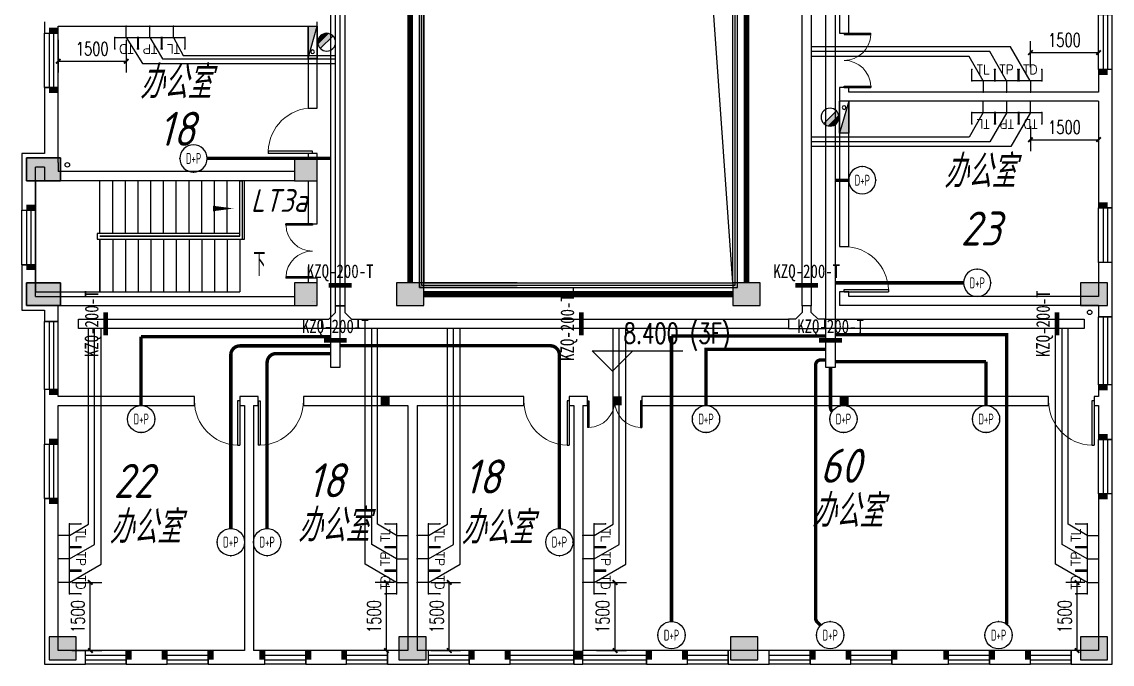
# Model space of a CAD drawing. Extents: x 1398449 to 2142961, y 256969 to 1032940.
# Drawn here: x 1634091 to 1658091, y 561558 to 575708 of the extents above; entities that cross this region are included whole.
import ezdxf
from ezdxf.enums import TextEntityAlignment as Align

# ---------------------------------------------------------------- set-up
doc = ezdxf.new("R2010")
doc.units = 0
doc.header["$LTSCALE"] = 1500
doc.header["$PDSIZE"] = 50
doc.linetypes.add('DASH', pattern=[0.35, 0.25, -0.1])
for name, color, linetype in [('1-建筑底图', 8, 'Continuous'), ('CABLETRAY_PDS', 6, 'Continuous'), ('EQUIP-通讯', 3, 'Continuous'), ('P-PROT-FIRH', 1, 'Continuous'), ('TEL_DIM', 3, 'Continuous'), ('WIRE-综合布线', 5, 'Continuous'), ('光纤点位', 3, 'Continuous'), ('内网桥架', 1, 'Continuous'), ('抗震支吊架', 2, 'Continuous'), ('构造柱', 6, 'Continuous'), ('水', 5, 'Continuous'), ('红机电话', 3, 'Continuous'), ('结构柱子', 253, 'Continuous'), ('蓝机电话', 3, 'Continuous')]:
    doc.layers.add(name, color=color, linetype=linetype)
doc.layers.add('内网线路', color=1, linetype='Continuous', lineweight=30)
doc.styles.add('_TCH_DIM', font='SIMPLEX', dxfattribs={"bigfont": 'GBCBIG'})
doc.styles.add('_TCH_DIM_T3', font='SIMPLEX', dxfattribs={"width": 0.705882, "bigfont": 'GBCBIG'})
doc.styles.add('_TEL_ATTDEF', font='GBENOR', dxfattribs={"width": 0.8, "height": 3, "bigfont": 'GBCBIG'})
doc.styles.add('_TEL_DIM', font='SIMPLEX', dxfattribs={"width": 0.8, "height": 3.5, "bigfont": 'HZTXT'})
doc.styles.add('A_DIM', font='simplex.shx', dxfattribs={"width": 0.7, "bigfont": 'gbcbig.shx'})
doc.styles.add('kzcad', font='', dxfattribs={"width": 0.8})
doc.styles.get("Standard").update_dxf_attribs({"font": 'gbeitc.shx', "bigfont": 'gbcbig.shx'})
doc.styles.get('kzcad').set_extended_font_data('SimSun')
doc.linetypes.add('JIEDI', pattern='A,1.25,-0.25,0.25,-0.25,0.625,["/",Standard,S=0.6,R=0,X=0,Y=-0.3],0.625,-0.25,0.25,-0.25', length=4)
doc.dimstyles.new('_TCH_ARCH&&100', dxfattribs={"dimtxt": 297.5, "dimasz": 100, "dimexe": 250, "dimexo": 300, "dimgap": 126.25, "dimtad": 1, "dimdec": 0, "dimzin": 0, "dimdsep": 46, "dimtxsty": '_TCH_DIM_T3', "dimblk": 'ARCHTICK', "dimcen": 0.09, "dimclrt": 7, "dimazin": 2, "dimtfac": 1, "dimtdec": 0, "dimtix": 1, "dimtmove": 2, "dimatfit": 3, "dimfxl": 1, "dimtolj": 1, "dimtzin": 0, "dimarcsym": 0})

# ---------------------------------------------------------------- blocks, each defined once
blk = doc.blocks.new('gfhtyhtyhrer')
at = {"layer": '构造柱', "color": 0}
for points in [[(-306409, 1350978), (-306209, 1350978), (-306409, 1351098), (-306209, 1351098)], [(-283309, 1350058), (-283109, 1350058), (-283309, 1350178), (-283109, 1350178)], [(-306409, 1349658), (-306209, 1349658), (-306409, 1349778), (-306209, 1349778)], [(-306909, 1347078), (-306709, 1347078), (-306909, 1347198), (-306709, 1347198)], [(-283309, 1347128), (-283109, 1347128), (-283309, 1347248), (-283109, 1347248)], [(-306909, 1345758), (-306709, 1345758), (-306909, 1345878), (-306709, 1345878)], [(-306409, 1343008), (-306209, 1343008), (-306409, 1343128), (-306209, 1343128)], [(-283309, 1343108), (-283109, 1343108), (-283309, 1343228), (-283109, 1343228)], [(-299109, 1342778), (-298909, 1342778), (-299109, 1342978), (-298909, 1342978)], [(-294009, 1342778), (-293809, 1342778), (-294009, 1342978), (-293809, 1342978)], [(-289009, 1342778), (-288809, 1342778), (-289009, 1342978), (-288809, 1342978)], [(-283309, 1342028), (-283109, 1342028), (-283309, 1342148), (-283109, 1342148)], [(-306409, 1341928), (-306209, 1341928), (-306409, 1342048), (-306209, 1342048)], [(-306409, 1340608), (-306209, 1340608), (-306409, 1340728), (-306209, 1340728)], [(-283309, 1340708), (-283109, 1340708), (-283309, 1340828), (-283109, 1340828)], [(-304709, 1337378), (-304709, 1337178), (-304589, 1337378), (-304589, 1337178)], [(-303929, 1337378), (-303929, 1337178), (-303809, 1337378), (-303809, 1337178)], [(-302909, 1337378), (-302909, 1337178), (-302789, 1337378), (-302789, 1337178)], [(-301779, 1337378), (-301779, 1337178), (-301659, 1337378), (-301659, 1337178)], [(-300759, 1337378), (-300759, 1337178), (-300639, 1337378), (-300639, 1337178)], [(-299979, 1337378), (-299979, 1337178), (-299859, 1337378), (-299859, 1337178)], [(-297159, 1337378), (-297159, 1337178), (-297039, 1337378), (-297039, 1337178)], [(-296379, 1337378), (-296379, 1337178), (-296259, 1337378), (-296259, 1337178)], [(-294859, 1337378), (-294859, 1337178), (-294659, 1337378), (-294659, 1337178)], [(-293259, 1337378), (-293259, 1337178), (-293139, 1337378), (-293139, 1337178)], [(-292479, 1337378), (-292479, 1337178), (-292359, 1337378), (-292359, 1337178)], [(-289659, 1337378), (-289659, 1337178), (-289539, 1337378), (-289539, 1337178)], [(-288879, 1337378), (-288879, 1337178), (-288759, 1337378), (-288759, 1337178)], [(-287859, 1337378), (-287859, 1337178), (-287739, 1337378), (-287739, 1337178)], [(-286729, 1337378), (-286729, 1337178), (-286609, 1337378), (-286609, 1337178)], [(-285709, 1337378), (-285709, 1337178), (-285589, 1337378), (-285589, 1337178)], [(-284929, 1337378), (-284929, 1337178), (-284809, 1337378), (-284809, 1337178)]]:
    blk.add_solid(points, dxfattribs=at)
blk = doc.blocks.new('$TwtSys$00000483')
blk.add_line((-93, 93, 0), (93, -93, 0))
blk.add_circle((0, 0, 0), 131)
at = {"color": 0}
for points in [[(34, -127, 0), (-127, 34, 0), (93, -93, 0), (-93, 93, 0)], [(-34, -127, 0), (-127, -34, 0), (34, -127, 0), (-127, 34, 0)], [(-93, -93, 0), (-93, -93, 0), (-34, -127, 0), (-127, -34, 0)]]:
    blk.add_solid(points, dxfattribs=at)
at = {"flags": 9}
blk.add_attdef('A', (0, 0, 0), '', height=0.00524, dxfattribs=at)
blk = doc.blocks.new('A$C72020647')
at = {"layer": 'P-PROT-FIRH'}
blk.add_hatch(color=256, dxfattribs=at).paths.add_polyline_path([(0, 0), (700, 200), (700, 0)])
for p, q in [((700, 200), (0, 200)), ((0, 0), (0, 200)), ((0, 0), (700, 200)), ((0, 0), (700, 0)), ((700, 0), (700, 200))]:
    blk.add_line(p, q, dxfattribs=at)
blk.add_circle((140, 100), 40, dxfattribs=at)
at = {"layer": 'P-PROT-FIRH', "xscale": 1.5, "yscale": 1.5, "zscale": 1.5, "rotation": 90.00000000000001}
blk.add_blockref('$TwtSys$00000483', (350, 410), dxfattribs=at)
blk = doc.blocks.new('A$C16D95650')
at = {"layer": '结构柱子'}
h = blk.add_hatch(color=6, dxfattribs=at)
h.dxf.hatch_style = 1
h.paths.add_polyline_path([(115950, 10550), (115950, 11050), (115200, 11050), (115200, 10550)])
h = blk.add_hatch(color=6, dxfattribs=at)
h.dxf.hatch_style = 1
h.paths.add_polyline_path([(121100, 10550), (121600, 10550), (121600, 11050), (121100, 11050)])
h = blk.add_hatch(color=6, dxfattribs=at)
h.dxf.hatch_style = 1
h.paths.add_polyline_path([(115200, 7800), (115950, 7800), (115950, 8300), (115200, 8300)])
h = blk.add_hatch(color=6, dxfattribs=at)
h.dxf.hatch_style = 1
h.paths.add_polyline_path([(121100, 7800), (121600, 7800), (121600, 8300), (121100, 8300)])
h = blk.add_hatch(color=6, dxfattribs=at)
h.dxf.hatch_style = 1
h.paths.add_polyline_path([(123350, 7800), (123950, 7800), (123950, 8300), (123350, 8300)])
h = blk.add_hatch(color=6, dxfattribs=at)
h.dxf.hatch_style = 1
h.paths.add_polyline_path([(130750, 8300), (130750, 7800), (131350, 7800), (131350, 8300)])
h = blk.add_hatch(color=6, dxfattribs=at)
h.dxf.hatch_style = 1
h.paths.add_polyline_path([(138400, 8300), (138400, 7800), (139000, 7800), (139000, 8300)])
h = blk.add_hatch(color=6, dxfattribs=at)
h.dxf.hatch_style = 1
h.paths.add_polyline_path([(115700, 500), (115700, 0), (116300, 0), (116300, 500)])
h = blk.add_hatch(color=6, dxfattribs=at)
h.dxf.hatch_style = 1
h.paths.add_polyline_path([(123400, 500), (123400, 0), (124000, 0), (124000, 500)])
h = blk.add_hatch(color=6, dxfattribs=at)
h.dxf.hatch_style = 1
h.paths.add_polyline_path([(130700, 500), (130700, 0), (131300, 0), (131300, 500)])
h = blk.add_hatch(color=6, dxfattribs=at)
h.dxf.hatch_style = 1
h.paths.add_polyline_path([(138400, 500), (138400, 0), (139000, 0), (139000, 500)])
at = {"layer": '结构柱子', "color": 6}
for points in [[(115200, 10550), (115950, 10550), (115950, 11050), (115200, 11050)], [(121600, 11050), (121100, 11050), (121100, 10550), (121600, 10550)], [(115200, 7800), (115950, 7800), (115950, 8300), (115200, 8300)], [(121600, 8300), (121100, 8300), (121100, 7800), (121600, 7800)], [(123950, 8300), (123350, 8300), (123350, 7800), (123950, 7800)], [(131350, 8300), (130750, 8300), (130750, 7800), (131350, 7800)], [(139000, 8300), (138400, 8300), (138400, 7800), (139000, 7800)], [(116300, 500), (115700, 500), (115700, 0), (116300, 0)], [(124000, 500), (123400, 500), (123400, 0), (124000, 0)], [(131300, 500), (130700, 500), (130700, 0), (131300, 0)], [(139000, 500), (138400, 500), (138400, 0), (139000, 0)]]:
    blk.add_lwpolyline(points, close=True, dxfattribs=at)
blk = doc.blocks.new('shui2')
at = {"layer": '水'}
for centre in [(566145, 435408), (588645, 432158)]:
    blk.add_circle(centre, 50, dxfattribs=at)
blk = doc.blocks.new('$DorLib2D$00000213')
at = {"color": 0, "linetype": 'DASH', "const_width": 0.02}
blk.add_lwpolyline([(0.5, 0), (-0.5, 0)], dxfattribs=at)
blk = doc.blocks.new('$TCHSYS$WIN2D')
for p, q in [((-0.5, 0.5), (0.5, 0.5)), ((-0.5, 0.5), (-0.5, -0.5)), ((0.5, 0.5), (0.5, -0.5)), ((0.5, 0.167), (-0.5, 0.167)), ((0.5, -0.167), (-0.5, -0.167)), ((-0.5, -0.5), (0.5, -0.5))]:
    blk.add_line(p, q)
blk = doc.blocks.new('$DorLib2D$00000001')
for p, q in [((0.45, 0.975), (0.5, 0.975)), ((0.45, 0), (0.45, 0.975)), ((0.5, 0), (0.5, 0.975)), ((0.5, 0), (0.45, 0))]:
    blk.add_line(p, q)
at = {"lineweight": 13}
blk.add_arc((0.475, 0), 0.975, 91.4693, 180, dxfattribs=at)
blk = doc.blocks.new('$DorLib2D$00000002')
for p, q in [((-0.5, 0), (-0.5, 0.4875)), ((-0.475, 0.4875), (-0.5, 0.4875)), ((-0.475, 0), (-0.475, 0.4875)), ((0.475, 0), (0.475, 0.4875)), ((0.475, 0.4875), (0.5, 0.4875)), ((0.5, 0), (0.5, 0.4875)), ((-0.5, 0), (-0.475, 0)), ((0.5, 0), (0.475, 0))]:
    blk.add_line(p, q)
at = {"lineweight": 13}
for centre, start, end in [((-0.4875, 0), 0, 88.53072), ((0.4875, 0), 91.46928, 180)]:
    blk.add_arc(centre, 0.4875, start, end, dxfattribs=at)
blk = doc.blocks.new('1-三层建筑底图')
at = {"layer": '1-建筑底图'}
h = blk.add_hatch(color=256, dxfattribs=at)
h.dxf.hatch_style = 1
h.paths.add_polyline_path([(115850, 10550), (115100, 10550), (115100, 11050), (115850, 11050)])
for points in [[(121500, 10550), (121500, 11050), (121000, 11050), (121000, 10550)], [(121500, 7800), (121500, 8300), (121000, 8300), (121000, 7800)]]:
    blk.add_hatch(color=256, dxfattribs=at).paths.add_polyline_path(points)
h = blk.add_hatch(color=256, dxfattribs=at)
h.dxf.hatch_style = 1
h.paths.add_polyline_path([(115850, 7800), (115100, 7800), (115100, 8300), (115850, 8300)])
for p, q in [((133000, 20600), (133000, 13800)), ((133200, 13800), (133200, 20600)), ((115500, 14050), (115500, 13800)), ((115800, 13950), (121300, 13950)), ((115800, 13800), (115800, 13950)), ((121300, 13950), (121300, 12150)), ((121500, 12150), (121500, 14050)), ((115500, 13800), (115800, 13800)), ((133000, 13800), (133200, 13800)), ((139000, 13000), (138700, 13000)), ((138700, 13000), (138700, 12500)), ((139000, 12400), (139000, 13000)), ((115800, 12600), (115500, 12600)), ((115500, 12600), (115500, 11150)), ((115800, 10950), (115800, 12600)), ((133200, 12600), (133000, 12600)), ((133000, 12600), (133000, 12400)), ((133200, 12500), (133200, 12600)), ((138700, 12500), (133200, 12500)), ((133000, 12400), (133000, 9100)), ((138700, 12300), (133200, 12300)), ((133200, 9100), (133200, 12300)), ((138700, 12300), (138700, 9950)), ((139000, 9950), (139000, 12400)), ((121300, 12150), (121500, 12150)), ((115500, 11150), (115000, 11150)), ((115000, 11150), (115000, 9900)), ((121500, 11050), (121000, 11050)), ((121000, 11050), (121000, 10550)), ((121500, 11150), (121300, 11150)), ((121300, 11150), (121300, 11050)), ((121500, 11050), (121500, 11150)), ((121500, 10550), (121500, 11050)), ((115500, 10850), (115300, 10850)), ((115300, 9900), (115300, 10850)), ((115500, 10850), (115500, 10550)), ((115800, 10950), (115800, 10750)), ((121000, 10750), (115800, 10750)), ((116720, 10550), (115300, 10550)), ((115300, 10550), (115300, 8100)), ((121000, 10550), (115500, 10550)), ((119800, 10550), (116720, 10550)), ((116720, 9385), (116720, 10550)), ((116720, 9385), (116720, 10550)), ((117000, 9385), (117000, 10550)), ((117280, 9385), (117280, 10550)), ((117560, 9385), (117560, 10550)), ((117840, 9385), (117840, 10550)), ((118120, 9385), (118120, 10550)), ((118400, 9385), (118400, 10550)), ((118680, 9385), (118680, 10550)), ((118960, 9385), (118960, 10550)), ((119240, 9385), (119240, 10550)), ((119520, 9385), (119520, 10550)), ((119800, 9385), (119800, 10550)), ((119800, 9325), (119800, 10550)), ((119800, 10550), (119860, 10550)), ((119860, 9265), (119860, 10550)), ((121000, 10550), (121500, 10550)), ((121300, 10550), (121300, 9600)), ((121500, 9600), (121500, 10550)), ((115000, 9900), (115300, 9900)), ((138700, 9950), (139000, 9950)), ((121300, 9600), (121500, 9600)), ((119800, 9385), (116660, 9385)), ((116660, 9385), (116660, 9265)), ((119800, 9325), (119800, 9385)), ((119800, 9325), (119800, 9385)), ((116660, 9265), (119860, 9265)), ((119800, 9325), (116720, 9325)), ((116720, 9325), (119800, 9325)), ((119800, 9325), (116720, 9325)), ((116720, 9325), (116720, 9325)), ((116720, 9325), (119800, 9325)), ((116720, 9265), (116720, 8100)), ((116720, 8100), (116720, 9265)), ((117000, 9265), (117000, 8100)), ((117280, 9265), (117280, 8100)), ((117560, 9265), (117560, 8100)), ((117840, 9265), (117840, 8100)), ((118120, 9265), (118120, 8100)), ((118400, 9265), (118400, 8100)), ((118680, 9265), (118680, 8100)), ((118960, 9265), (118960, 8100)), ((119240, 9265), (119240, 8100)), ((119520, 9265), (119520, 8100)), ((119800, 9325), (119800, 9325)), ((119800, 9265), (119800, 8100)), ((133000, 9100), (133200, 9100)), ((115300, 8700), (115000, 8700)), ((115000, 8700), (115000, 7700)), ((115300, 8000), (115300, 8700)), ((139000, 8750), (138700, 8750)), ((138700, 8750), (138700, 8000)), ((139000, 7900), (139000, 8750)), ((121500, 8400), (121300, 8400)), ((121300, 8400), (121300, 8300)), ((121500, 8300), (121500, 8400)), ((121500, 8300), (121000, 8300)), ((121000, 8300), (121000, 7800)), ((121500, 7800), (121500, 8300)), ((115300, 8100), (116720, 8100)), ((115300, 8000), (115700, 8000)), ((115700, 8000), (121000, 8000)), ((116720, 8100), (119800, 8100)), ((133200, 8100), (133000, 8100)), ((133000, 8100), (133000, 7800)), ((133200, 8000), (133200, 8100)), ((138700, 8000), (133200, 8000)), ((115000, 7700), (115500, 7700)), ((115500, 7700), (115500, 7450)), ((115800, 7450), (115800, 7800)), ((115800, 7800), (121000, 7800)), ((121000, 7800), (121500, 7800)), ((121400, 7900), (121400, 7900)), ((121450, 7900), (121450, 7900)), ((121500, 7900), (121500, 7900)), ((138700, 7800), (133000, 7800)), ((138700, 7800), (138700, 7550)), ((139000, 7550), (139000, 7900)), ((115500, 7450), (115800, 7450)), ((138700, 7550), (139000, 7550)), ((128001, 6354.7), (127551, 6804.7)), ((127551, 6804.7), (129551.5, 6804.7)), ((128001, 6354.7), (128451, 6804.7)), ((139000, 6050), (138700, 6050)), ((138700, 6050), (138700, 5800)), ((139000, 5700), (139000, 6050)), ((115800, 5950), (115500, 5950)), ((115500, 5950), (115500, 5700)), ((115800, 5800), (115800, 5950)), ((118800, 5800), (115800, 5800)), ((118800, 5600), (118800, 5800)), ((120000, 5800), (119800, 5800)), ((119800, 5800), (119800, 5600)), ((120200, 5800), (120000, 5800)), ((120200, 5600), (120200, 5800)), ((123600, 5800), (121200, 5800)), ((121200, 5800), (121200, 5600)), ((126050, 5800), (123600, 5800)), ((126050, 5600), (126050, 5800)), ((127250, 5800), (127050, 5800)), ((127050, 5800), (127050, 5600)), ((127450, 5800), (127250, 5800)), ((127450, 5600), (127450, 5800)), ((137600, 5800), (128650, 5800)), ((128650, 5800), (128650, 5600)), ((137600, 5600), (137600, 5800)), ((138700, 5800), (138600, 5800)), ((138600, 5800), (138600, 5600)), ((115500, 5700), (115500, 4750)), ((115800, 4750), (115800, 5600)), ((115800, 5600), (118800, 5600)), ((119800, 5600), (119900, 5600)), ((119900, 5600), (119900, 200)), ((120100, 5600), (120100, 200)), ((120100, 5600), (120200, 5600)), ((121200, 5600), (123500, 5600)), ((123500, 5600), (123500, 200)), ((123700, 5600), (123700, 200)), ((123700, 5600), (126050, 5600)), ((127050, 5600), (127150, 5600)), ((127150, 5600), (127150, 200)), ((127350, 5600), (127450, 5600)), ((127350, 5600), (127350, 200)), ((128650, 5600), (137600, 5600)), ((138600, 5600), (138700, 5600)), ((138700, 5600), (138700, 4850)), ((139000, 4850), (139000, 5700)), ((138700, 4850), (139000, 4850)), ((115500, 4750), (115800, 4750)), ((139000, 3650), (138700, 3650)), ((138700, 3650), (138700, 200)), ((139000, -100), (139000, 3650)), ((115800, 3550), (115500, 3550)), ((115500, 3550), (115500, -100)), ((115800, 200), (115800, 3550)), ((116400, 200), (115800, 200)), ((116400, -100), (116400, 200)), ((118200, 200), (117300, 200)), ((117300, 200), (117300, -100)), ((118200, -100), (118200, 200)), ((119900, 200), (119100, 200)), ((119100, 200), (119100, -100)), ((120350, 200), (120100, 200)), ((120350, -100), (120350, 200)), ((122150, 200), (121250, 200)), ((121250, 200), (121250, -100)), ((122150, -100), (122150, 200)), ((123500, 200), (123050, 200)), ((123050, 200), (123050, -100)), ((123950, 200), (123700, 200)), ((123950, -100), (123950, 200)), ((125750, 200), (124850, 200)), ((124850, 200), (124850, -100)), ((125750, -100), (125750, 200)), ((127150, 200), (127150, -100)), ((127350, -100), (127350, 200)), ((129650, 200), (128750, 200)), ((128750, 200), (128750, -100)), ((129650, -100), (129650, 200)), ((131450, 200), (130550, 200)), ((130550, 200), (130550, -100)), ((131450, -100), (131450, 200)), ((133250, 200), (132350, 200)), ((132350, 200), (132350, -100)), ((133250, -100), (133250, 200)), ((135400, 200), (134150, 200)), ((134150, 200), (134150, -100)), ((135400, -100), (135400, 200)), ((137200, 200), (136300, 200)), ((136300, 200), (136300, -100)), ((137200, -100), (137200, 200)), ((138700, 200), (138100, 200)), ((138100, 200), (138100, -100)), ((115500, -100), (116400, -100)), ((117300, -100), (118200, -100)), ((119100, -100), (120000, -100)), ((120000, -100), (120350, -100)), ((121250, -100), (122150, -100)), ((123050, -100), (123600, -100)), ((123600, -100), (123950, -100)), ((124850, -100), (125750, -100)), ((127150, -100), (127250, -100)), ((127250, -100), (127350, -100)), ((128750, -100), (129650, -100)), ((130550, -100), (131450, -100)), ((132350, -100), (133250, -100)), ((134150, -100), (135400, -100)), ((136300, -100), (137200, -100)), ((138100, -100), (139000, -100))]:
    blk.add_line(p, q, dxfattribs=at)
for points in [[(123750, 8200), (130750, 8200), (130750, 28300), (123750, 28300)], [(123800, 8250), (130700, 8250), (130700, 28250), (123800, 28250)], [(123850, 8300), (130650, 8300), (130650, 28200), (123850, 28200)], [(115850, 10550), (115100, 10550), (115100, 11050), (115850, 11050)], [(115850, 7800), (115100, 7800), (115100, 8300), (115850, 8300)]]:
    blk.add_lwpolyline(points, close=True, dxfattribs=at)
for points in [[(125900, 8200), (123750, 8200), (123750, 28300), (127250, 28300)], [(130650, 8300), (129323.9, 27010.7), (123850, 28200)], [(125900, 8300), (123850, 8300), (123850, 28200), (127250, 28200)], [(125900, 8200), (130750, 8200), (130750, 28300), (127250, 28300)], [(125900, 8300), (130650, 8300), (130650, 28200), (127250, 28200)], [(119800, 9265), (119900, 9265), (119900, 10550)]]:
    blk.add_lwpolyline(points, dxfattribs=at)
blk.add_lwpolyline([(119940, 8712.5, 0, 0, 0), (116010, 8712.5, 0, 0, 0), (116010, 9937.5, 0, 0, 0), (119660, 9937.5, 0, 120, 0), (119210, 9937.5, 0, 0, 0)], format="xyseb", dxfattribs=at)
for name, p in [('gfhtyhtyhrer', (422009.4, -1337177.6)), ('A$C16D95650', (-100, 0)), ('shui2', (-450141.7, -424508.2))]:
    blk.add_blockref(name, p, dxfattribs=at)
for name, p, xscale, yscale, zscale, rotation in [('$DorLib2D$00000213', (123550, 11425), 6250, -6250, 100, 90.00002814413247), ('$DorLib2D$00000213', (130950, 11425), 6250, -6250, 100, 90.00002814413247), ('$TCHSYS$WIN2D', (138850, 13600), -1200, 300, -1200, 270.0000000310018), ('$TCHSYS$WIN2D', (115650, 13200), -1200, -300, -1200, 270.0000000209291), ('$DorLib2D$00000002', (133100, 13200), 1200, 1200, 1200, 270.0000000179383), ('$DorLib2D$00000001', (121400, 11650), -1000, 1000, -1000, 90.00000003283844), ('$TCHSYS$WIN2D', (115150, 9300), -1200, -300, -1200, 270.0000000118618), ('$TCHSYS$WIN2D', (138850, 9350), -1200, 300, -1200, 270.0000000310338), ('$DorLib2D$00000002', (121400, 9000), -1200, 1200, 200.0000000006985, 90.00000003283877), ('$DorLib2D$00000001', (133100, 8600), 1000, 1000, 1000, 270.0000000209737), ('$DorLib2D$00000213', (127250, 8050), 6800, -6800, 100, 2.814413246623434e-05), ('$TCHSYS$WIN2D', (115650, 6700), -1500, 300, -1500, 270.0000000287209), ('$TCHSYS$WIN2D', (138850, 6800), -1500, 300, -1500, 270.0000000310342), ('$DorLib2D$00000001', (119300, 5700), -1000, 1000, -1000, 180.0000000310052), ('$DorLib2D$00000001', (120700, 5700), 1000, 1000, 1000, 180.0000000310049), ('$DorLib2D$00000001', (126550, 5700), -1000, 1000, -1000, 180.0000000310096), ('$DorLib2D$00000002', (128050, 5700), 1200, 1200, 1200, 180.0000000309938), ('$DorLib2D$00000001', (138100, 5700), -1000, 1000, -1000, 180.0000000309938), ('$TCHSYS$WIN2D', (138850, 4250), -1200, 300, -1200, 270.0000000308909), ('$TCHSYS$WIN2D', (115650, 4150), -1200, -300, -1200, 270.0000000348643), ('$TCHSYS$WIN2D', (116850, 50), -900, -300, -900, 3.188313613122773e-08), ('$TCHSYS$WIN2D', (118650, 50), -900, -300, -900, 3.188313613122773e-08), ('$TCHSYS$WIN2D', (120800, 50), -900, -300, -900, 3.188313613122773e-08), ('$TCHSYS$WIN2D', (122600, 50), -900, -300, -900, 3.188313613122773e-08), ('$TCHSYS$WIN2D', (124400, 50), -900, -300, -900, 3.123069802768441e-08), ('$TCHSYS$WIN2D', (126450, 50), -1400, -300, -1400, 3.123069802768441e-08), ('$TCHSYS$WIN2D', (128050, 50), -1400, -300, -1400, 3.055891539816002e-08), ('$TCHSYS$WIN2D', (130100, 50), -900, -300, -900, 3.055891539816002e-08), ('$TCHSYS$WIN2D', (131900, 50), -900, -300, -900, 3.055891539816002e-08), ('$TCHSYS$WIN2D', (133700, 50), -900, -300, -900, 3.055891539816002e-08), ('$TCHSYS$WIN2D', (135850, 50), -900, -300, -900, 3.055891539816002e-08), ('$TCHSYS$WIN2D', (137650, 50), -900, -300, -900, 3.055891539816002e-08)]:
    blk.add_blockref(name, p, dxfattribs=dict(at, xscale=xscale, yscale=yscale, zscale=zscale, rotation=rotation))
at = {"layer": '1-建筑底图', "xscale": -1}
for p, rotation in [((121300, 13250), 270), ((133200, 12300), 90)]:
    blk.add_blockref('A$C72020647', p, dxfattribs=dict(at, rotation=rotation))
at = {"layer": '1-建筑底图'}
for s, height, p in [('办公室', 723.4, (117595.4, 12356.4)), ('18', 750, (118011.8, 11317.5)), ('办公室', 723.4, (135294.5, 10394)), ('LT3a', 500, (120041.6, 9863.6)), ('23', 750, (135663.2, 9121.4)), ('60', 750, (132566.3, 3896.4)), ('18', 750, (121293, 3576.4)), ('18', 750, (124741, 3658.8)), ('22', 750, (117016.9, 3563.1)), ('办公室', 723.4, (132384.5, 2914)), ('办公室', 723.4, (116926, 2558.1)), ('办公室', 723.4, (121074.5, 2594)), ('办公室', 723.4, (124674.5, 2544))]:
    blk.add_text(s, height=height, dxfattribs=at).set_placement(p)
for s, height, style, width, p in [('下', 525, 'A_DIM', 0.7, (120097.5, 8450)), ('(3F)', 446.25, '_TCH_DIM', 0.705882, (129701.5, 6962.2)), ('8.400', 446.25, '_TCH_DIM', 0.705882, (128246.5, 6962.2))]:
    blk.add_text(s, height=height, dxfattribs=dict(at, style=style, width=width)).set_placement(p)
blk = doc.blocks.new('$equip_U$00000080(win7-PC-hzk)')
blk.add_circle((0, 0.5), 0.5)
for p in [(0, 0.999), (-0.5, 0.5), (0.5, 0.5)]:
    blk.add_point(p)
at = {"color": 7, "style": '_TEL_DIM', "width": 0.7}
blk.add_attdef('$TEXT$', text='', height=0.4, dxfattribs=at).set_placement((0, 0.5), align=Align.MIDDLE_CENTER)
at = {"color": 7, "style": '_TEL_DIM', "flags": 1}
for tag in ['A', 'REMARK']:
    blk.add_attdef(tag, text='', height=0.00002, dxfattribs=at).set_placement((0, 0), align=Align.MIDDLE_CENTER)
blk = doc.blocks.new('$equip_U$00000080(CLOUBAN)')
blk.add_circle((0, 0.5), 0.5)
for p in [(0, 0.999), (-0.5, 0.5), (0.5, 0.5)]:
    blk.add_point(p)
at = {"color": 7, "style": '_TEL_DIM', "width": 0.7}
blk.add_attdef('$TEXT$', text='', height=0.4, dxfattribs=at).set_placement((0, 0.5), align=Align.MIDDLE_CENTER)
at = {"color": 7, "style": '_TEL_DIM', "flags": 1}
for tag in ['A', 'REMARK']:
    blk.add_attdef(tag, text='', height=0.00002, dxfattribs=at).set_placement((0, 0), align=Align.MIDDLE_CENTER)
blk = doc.blocks.new('$equip$00001867')
for p, q in [((-0.5, 0.499), (-0.5, 0.999)), ((0.5, 0.999), (0.5, 0.499)), ((0.5, 0.499), (-0.5, 0.499)), ((0, 0.5), (0, 0))]:
    blk.add_line(p, q)
for p in [(-0.5, 0.999), (0.5, 0.999), (-0.5, 0.499), (0.5, 0.499), (0, 0)]:
    blk.add_point(p)
at = {"color": 7, "style": '_TEL_DIM'}
blk.add_attdef('$TEXT$', text='', height=0.4, dxfattribs=at).set_placement((0, 0.999), align=Align.MIDDLE_CENTER)
at = {"color": 7, "style": '_TEL_DIM', "flags": 1}
blk.add_attdef('A', text='', height=0.00002, dxfattribs=at).set_placement((0, 0), align=Align.MIDDLE_CENTER)
blk = doc.blocks.new('$equip$00002670')
for p, q in [((-0.5, 0.499), (-0.5, 0.999)), ((0.5, 0.999), (0.5, 0.499)), ((0.5, 0.499), (-0.5, 0.499)), ((0, 0.5), (0, 0))]:
    blk.add_line(p, q)
for p in [(-0.5, 0.999), (0.5, 0.999), (-0.5, 0.499), (0.5, 0.499), (0, 0)]:
    blk.add_point(p)
at = {"color": 7, "style": '_TEL_DIM'}
blk.add_attdef('$TEXT$', text='', height=0.4, dxfattribs=at).set_placement((0, 0.999), align=Align.MIDDLE_CENTER)
at = {"color": 7, "style": '_TEL_DIM', "flags": 1}
blk.add_attdef('A', text='', height=0.000025, dxfattribs=at).set_placement((0, 0), align=Align.MIDDLE_CENTER)
blk = doc.blocks.new('_ArchTick')
at = {"color": 0, "linetype": 'ByBlock', "const_width": 0.4}
blk.add_lwpolyline([(-0.5, -0.5), (0.5, 0.5)], dxfattribs=at)
blk = doc.blocks.new('*D1122')
at = {"layer": 'Defpoints', "color": 0, "transparency": 16777216}
for p in [(1657791, 575030), (1656291, 574407), (1657791, 574407)]:
    blk.add_point(p, dxfattribs=at)
at = {"layer": 'TEL_DIM', "color": 0, "lineweight": -2, "transparency": 16777216}
for p, q in [((1656291, 574707), (1656291, 575280)), ((1657791, 574707), (1657791, 575280)), ((1656291, 575030), (1657791, 575030))]:
    blk.add_line(p, q, dxfattribs=at)
at = {"layer": 'TEL_DIM', "color": 0, "lineweight": -2, "transparency": 16777216, "xscale": 100, "yscale": 100, "zscale": 100, "rotation": 180}
blk.add_blockref('_ArchTick', (1656291, 575030), dxfattribs=at)
at = {"layer": 'TEL_DIM', "color": 0, "lineweight": -2, "transparency": 16777216, "xscale": 100, "yscale": 100, "zscale": 100}
blk.add_blockref('_ArchTick', (1657791, 575030), dxfattribs=at)
at = {"layer": 'TEL_DIM', "color": 7, "transparency": 16777216, "insert": (1657041, 575305), "char_height": 297.5, "attachment_point": 5, "style": '_TCH_DIM_T3'}
blk.add_mtext('\\A1;1500', dxfattribs=at)
blk = doc.blocks.new('*D1123')
at = {"layer": 'Defpoints', "color": 0, "transparency": 16777216}
for p in [(1656291, 573708), (1657791, 573708), (1657791, 573111)]:
    blk.add_point(p, dxfattribs=at)
at = {"layer": 'TEL_DIM', "color": 0, "lineweight": -2, "transparency": 16777216}
for p, q in [((1656291, 573408), (1656291, 572861)), ((1657791, 573408), (1657791, 572861)), ((1656291, 573111), (1657791, 573111))]:
    blk.add_line(p, q, dxfattribs=at)
at = {"layer": 'TEL_DIM', "color": 0, "lineweight": -2, "transparency": 16777216, "xscale": 100, "yscale": 100, "zscale": 100, "rotation": 180}
blk.add_blockref('_ArchTick', (1656291, 573111), dxfattribs=at)
at = {"layer": 'TEL_DIM', "color": 0, "lineweight": -2, "transparency": 16777216, "xscale": 100, "yscale": 100, "zscale": 100}
blk.add_blockref('_ArchTick', (1657791, 573111), dxfattribs=at)
at = {"layer": 'TEL_DIM', "color": 7, "transparency": 16777216, "insert": (1657041, 573386), "char_height": 297.5, "attachment_point": 5, "style": '_TCH_DIM_T3'}
blk.add_mtext('\\A1;1500', dxfattribs=at)
blk = doc.blocks.new('*D1128')
at = {"layer": 'Defpoints', "color": 0, "transparency": 16777216}
for p in [(1657318, 563358), (1657791, 563358), (1657791, 561858)]:
    blk.add_point(p, dxfattribs=at)
at = {"layer": 'TEL_DIM', "color": 0, "lineweight": -2, "transparency": 16777216}
for p, q in [((1657491, 563358), (1657068, 563358)), ((1657318, 561858), (1657318, 563358)), ((1657491, 561858), (1657068, 561858))]:
    blk.add_line(p, q, dxfattribs=at)
at = {"layer": 'TEL_DIM', "color": 0, "lineweight": -2, "transparency": 16777216, "xscale": 100, "yscale": 100, "zscale": 100}
for p, rotation in [((1657318, 563358), 90), ((1657318, 561858), 270)]:
    blk.add_blockref('_ArchTick', p, dxfattribs=dict(at, rotation=rotation))
at = {"layer": 'TEL_DIM', "color": 7, "transparency": 16777216, "insert": (1657043, 562608), "char_height": 297.5, "attachment_point": 5, "rotation": 90, "style": '_TCH_DIM_T3'}
blk.add_mtext('\\A1;1500', dxfattribs=at)
blk = doc.blocks.new('*D1129')
at = {"layer": 'Defpoints', "color": 0, "transparency": 16777216}
for p in [(1634891, 563358), (1635599, 563358), (1634891, 561858)]:
    blk.add_point(p, dxfattribs=at)
at = {"layer": 'TEL_DIM', "color": 0, "lineweight": -2, "transparency": 16777216}
for p, q in [((1635191, 563358), (1635849, 563358)), ((1635599, 561858), (1635599, 563358)), ((1635191, 561858), (1635849, 561858))]:
    blk.add_line(p, q, dxfattribs=at)
at = {"layer": 'TEL_DIM', "color": 0, "lineweight": -2, "transparency": 16777216, "xscale": 100, "yscale": 100, "zscale": 100}
for p, rotation in [((1635599, 563358), 90), ((1635599, 561858), 270)]:
    blk.add_blockref('_ArchTick', p, dxfattribs=dict(at, rotation=rotation))
at = {"layer": 'TEL_DIM', "color": 7, "transparency": 16777216, "insert": (1635324, 562608), "char_height": 297.5, "attachment_point": 5, "rotation": 90, "style": '_TCH_DIM_T3'}
blk.add_mtext('\\A1;1500', dxfattribs=at)
blk = doc.blocks.new('*D1130')
at = {"layer": 'Defpoints', "color": 0, "transparency": 16777216}
for p in [(1646441, 563358), (1647149, 563358), (1646441, 561858)]:
    blk.add_point(p, dxfattribs=at)
at = {"layer": 'TEL_DIM', "color": 0, "lineweight": -2, "transparency": 16777216}
for p, q in [((1646741, 563358), (1647399, 563358)), ((1647149, 561858), (1647149, 563358)), ((1646741, 561858), (1647399, 561858))]:
    blk.add_line(p, q, dxfattribs=at)
at = {"layer": 'TEL_DIM', "color": 0, "lineweight": -2, "transparency": 16777216, "xscale": 100, "yscale": 100, "zscale": 100}
for p, rotation in [((1647149, 563358), 90), ((1647149, 561858), 270)]:
    blk.add_blockref('_ArchTick', p, dxfattribs=dict(at, rotation=rotation))
at = {"layer": 'TEL_DIM', "color": 7, "transparency": 16777216, "insert": (1646874, 562608), "char_height": 297.5, "attachment_point": 5, "rotation": 90, "style": '_TCH_DIM_T3'}
blk.add_mtext('\\A1;1500', dxfattribs=at)
blk = doc.blocks.new('*D1145')
at = {"layer": 'Defpoints', "color": 0, "transparency": 16777216}
for p in [(1642118, 563358), (1642591, 563358), (1642591, 561858)]:
    blk.add_point(p, dxfattribs=at)
at = {"layer": 'TEL_DIM', "color": 0, "lineweight": -2, "transparency": 16777216}
for p, q in [((1642291, 563358), (1641868, 563358)), ((1642118, 561858), (1642118, 563358)), ((1642291, 561858), (1641868, 561858))]:
    blk.add_line(p, q, dxfattribs=at)
at = {"layer": 'TEL_DIM', "color": 0, "lineweight": -2, "transparency": 16777216, "xscale": 100, "yscale": 100, "zscale": 100}
for p, rotation in [((1642118, 563358), 90), ((1642118, 561858), 270)]:
    blk.add_blockref('_ArchTick', p, dxfattribs=dict(at, rotation=rotation))
at = {"layer": 'TEL_DIM', "color": 7, "transparency": 16777216, "insert": (1641843, 562608), "char_height": 297.5, "attachment_point": 5, "rotation": 90, "style": '_TCH_DIM_T3'}
blk.add_mtext('\\A1;1500', dxfattribs=at)
blk = doc.blocks.new('*D1146')
at = {"layer": 'Defpoints', "color": 0, "transparency": 16777216}
for p in [(1642791, 563358), (1643499, 563358), (1642791, 561858)]:
    blk.add_point(p, dxfattribs=at)
at = {"layer": 'TEL_DIM', "color": 0, "lineweight": -2, "transparency": 16777216}
for p, q in [((1643091, 563358), (1643749, 563358)), ((1643499, 561858), (1643499, 563358)), ((1643091, 561858), (1643749, 561858))]:
    blk.add_line(p, q, dxfattribs=at)
at = {"layer": 'TEL_DIM', "color": 0, "lineweight": -2, "transparency": 16777216, "xscale": 100, "yscale": 100, "zscale": 100}
for p, rotation in [((1643499, 563358), 90), ((1643499, 561858), 270)]:
    blk.add_blockref('_ArchTick', p, dxfattribs=dict(at, rotation=rotation))
at = {"layer": 'TEL_DIM', "color": 7, "transparency": 16777216, "insert": (1643224, 562608), "char_height": 297.5, "attachment_point": 5, "rotation": 90, "style": '_TCH_DIM_T3'}
blk.add_mtext('\\A1;1500', dxfattribs=at)
blk = doc.blocks.new('*D1178')
at = {"layer": 'Defpoints', "color": 0, "transparency": 16777216}
for p in [(1634891, 575608), (1636391, 575608), (1636391, 574838)]:
    blk.add_point(p, dxfattribs=at)
at = {"layer": 'TEL_DIM', "color": 0, "lineweight": -2, "transparency": 16777216}
for p, q in [((1634891, 575308), (1634891, 574588)), ((1636391, 575308), (1636391, 574588)), ((1634891, 574838), (1636391, 574838))]:
    blk.add_line(p, q, dxfattribs=at)
at = {"layer": 'TEL_DIM', "color": 0, "lineweight": -2, "transparency": 16777216, "xscale": 100, "yscale": 100, "zscale": 100, "rotation": 180}
blk.add_blockref('_ArchTick', (1634891, 574838), dxfattribs=at)
at = {"layer": 'TEL_DIM', "color": 0, "lineweight": -2, "transparency": 16777216, "xscale": 100, "yscale": 100, "zscale": 100}
blk.add_blockref('_ArchTick', (1636391, 574838), dxfattribs=at)
at = {"layer": 'TEL_DIM', "color": 7, "transparency": 16777216, "insert": (1635641, 575113), "char_height": 297.5, "attachment_point": 5, "style": '_TCH_DIM_T3'}
blk.add_mtext('\\A1;1500', dxfattribs=at)

msp = doc.modelspace()

# ---------------------------------------------------------------- linework, layer by layer
at = {"layer": 'CABLETRAY_PDS'}
for p, q in [((1640891, 568091.1), (1640891, 590480.8)), ((1641091, 590480.8), (1641091, 568091.1)), ((1651791, 568091.1), (1651791, 590480.8)), ((1651991, 590480.8), (1651991, 568091.1)), ((1641091, 568091.1), (1640891, 568091.1)), ((1651991, 568091.1), (1651791, 568091.1))]:
    msp.add_line(p, q, dxfattribs=at)
at = {"layer": 'WIRE-综合布线', "linetype": 'Continuous', "const_width": 75}
for points in [[(1640891, 572698.1), (1638170.7, 572698.1)], [(1652291, 572217.7), (1651991, 572217.7)], [(1654821.3, 569957.3), (1651991, 569957.3)], [(1636716.1, 567257.6), (1636716.1, 568773.9)], [(1636716.1, 568773.9), (1640891, 568773.9)], [(1648391, 562497), (1648391, 568786.6)], [(1648391, 568786.6), (1651791, 568786.6)], [(1651991, 568815.9), (1655769.3, 568815.9), (1655769.3, 562438.2)], [(1649150.7, 567257.6), (1649150.7, 568491.4), (1651791, 568491.4)], [(1651991, 568220.8), (1655313.9, 568220.8)], [(1655313.9, 567257.6), (1655313.9, 568220.8)]]:
    msp.add_lwpolyline(points, dxfattribs=at)
for points in [[(1638691.3, 564546.9), (1638691.3, 568369.5, -0.4142136), (1638891.3, 568569.5), (1640891, 568569.5)], [(1641091, 568571.3), (1645723.1, 568571.3, -0.4142136), (1645923.1, 568371.3), (1645923.1, 564546.9)], [(1639490.6, 564546.9), (1639490.6, 568200.4, -0.4142136), (1639690.6, 568400.4), (1640891, 568400.4)]]:
    msp.add_lwpolyline(points, format="xyb", dxfattribs=at)
at = {"layer": 'WIRE-综合布线', "const_width": 75}
for points in [[(1651666.1, 568256.7, 0.4142136), (1651566.1, 568156.7)], [(1651891, 567207.5, 0.1747319), (1651914, 567143.7)], [(1651566.1, 562561.6, 0.1965616), (1651594.7, 562491.5)]]:
    msp.add_lwpolyline(points, format="xyb", dxfattribs=at)
for points in [[(1651566.1, 562561.6), (1651566.1, 568156.7)], [(1651666.1, 568256.7), (1651791, 568256.7)], [(1651891, 567207.5), (1651891, 568091.1)], [(1651914, 567143.7), (1651927.9, 567126.9)], [(1651594.7, 562491.5), (1651673.6, 562411.1)]]:
    msp.add_lwpolyline(points, dxfattribs=at)
at = {"layer": '内网桥架'}
for p, q in [((1640997.9, 569454.5), (1640997.9, 591703.1)), ((1641197.9, 591703.1), (1641197.9, 569454.5)), ((1651268.2, 569454.5), (1651268.2, 591703.1)), ((1651468.2, 591703.1), (1651468.2, 569454.5)), ((1640847.9, 569154.5), (1640997.9, 569304.5)), ((1640997.9, 569304.5), (1640997.9, 569454.5)), ((1640997.9, 569454.5), (1641197.9, 569454.5)), ((1641197.9, 569454.5), (1640997.9, 569454.5)), ((1641197.9, 569454.5), (1641197.9, 569304.5)), ((1641197.9, 569304.5), (1641347.9, 569154.5)), ((1651268.2, 569304.5), (1651118.2, 569154.5)), ((1651468.2, 569454.5), (1651268.2, 569454.5)), ((1651268.2, 569454.5), (1651268.2, 569304.5)), ((1651468.2, 569454.5), (1651268.2, 569454.5)), ((1651468.2, 569304.5), (1651468.2, 569454.5)), ((1651618.2, 569154.5), (1651468.2, 569304.5)), ((1635336.7, 568954.5), (1635336.7, 569154.5)), ((1635336.7, 569154.5), (1640697.9, 569154.5)), ((1640697.9, 569154.5), (1640697.9, 568954.5)), ((1640697.9, 568954.5), (1640697.9, 569154.5)), ((1640697.9, 569154.5), (1640847.9, 569154.5)), ((1641347.9, 569154.5), (1641497.9, 569154.5)), ((1641497.9, 568954.5), (1641497.9, 569154.5)), ((1641497.9, 569154.5), (1650968.2, 569154.5)), ((1641497.9, 569154.5), (1641497.9, 568954.5)), ((1651118.2, 569154.5), (1650968.2, 569154.5)), ((1650968.2, 569154.5), (1650968.2, 568954.5)), ((1650968.2, 569154.5), (1650968.2, 568954.5)), ((1651768.2, 569154.5), (1651618.2, 569154.5)), ((1651768.2, 568954.5), (1651768.2, 569154.5)), ((1651768.2, 569154.5), (1657477.4, 569154.5)), ((1651768.2, 568954.5), (1651768.2, 569154.5)), ((1657477.4, 569154.5), (1657477.4, 568954.5)), ((1640697.9, 568954.5), (1635336.7, 568954.5)), ((1641497.9, 568954.5), (1640697.9, 568954.5)), ((1650968.2, 568954.5), (1641497.9, 568954.5)), ((1650968.2, 568954.5), (1651768.2, 568954.5)), ((1657477.4, 568954.5), (1651768.2, 568954.5))]:
    msp.add_line(p, q, dxfattribs=at)
at = {"layer": '内网线路'}
for points in [[(1636391, 575360.6), (1636746.5, 574785.4), (1640997.9, 574785.4)], [(1636911, 575360.4), (1637187.1, 574893), (1640997.9, 574893)], [(1637429.3, 575360.6), (1637644.9, 574966.5), (1640997.9, 574966.5)], [(1656287.3, 574407.1), (1655853.5, 575157.4), (1651468.2, 575157.4)], [(1655767.3, 574407.1), (1655394.8, 575051.6), (1651468.2, 575051.6)], [(1655249, 574407.1), (1654940.8, 574945.3), (1651468.2, 574945.3)], [(1655252.7, 573707.9), (1654944.5, 573169.7), (1651468.2, 573169.7)], [(1655771, 573707.9), (1655398.5, 573063.3), (1651468.2, 573063.3)], [(1656291, 573707.9), (1655857.1, 572957.6), (1651468.2, 572957.6)], [(1635140.5, 564395.9), (1635558.4, 564639), (1635558.4, 568954.5)], [(1635140.5, 563877.6), (1635689.4, 564191.8), (1635689.4, 568954.5)], [(1635140.5, 563357.6), (1635837, 563762), (1635837, 568954.5)], [(1642341.5, 563357.6), (1641644.9, 563762), (1641644.9, 568954.5)], [(1642341.5, 563877.6), (1641792.6, 564191.8), (1641792.6, 568954.5)], [(1642341.5, 564395.9), (1641923.6, 564639), (1641923.6, 568954.5)], [(1643040.5, 564395.9), (1643458.4, 564639), (1643458.4, 568954.5)], [(1643040.5, 563877.6), (1643589.4, 564191.8), (1643589.4, 568954.5)], [(1643040.5, 563357.6), (1643737, 563762), (1643737, 568954.5)], [(1646690.5, 564395.9), (1647108.4, 564639), (1647108.4, 568954.5)], [(1646690.5, 563877.6), (1647239.4, 564191.8), (1647239.4, 568954.5)], [(1646690.5, 563357.6), (1647387, 563762), (1647387, 568954.5)], [(1657541.5, 563357.6), (1656844.9, 563762), (1656844.9, 568954.5)], [(1657541.5, 563877.6), (1656992.6, 564191.8), (1656992.6, 568954.5)], [(1657541.5, 564395.9), (1657123.6, 564639), (1657123.6, 568954.5)]]:
    msp.add_lwpolyline(points, dxfattribs=at)
at = {"layer": '抗震支吊架', "color": 5, "const_width": 100}
for points in [[(1640847.9, 569904.5), (1641347.9, 569904.5)], [(1651118.2, 569904.5), (1651618.2, 569904.5)], [(1635936.7, 568804.5), (1635936.7, 569304.5)], [(1646407, 568804.5), (1646407, 569304.5)], [(1656877.4, 568804.5), (1656877.4, 569304.5)]]:
    msp.add_lwpolyline(points, dxfattribs=at)
at = {"layer": '抗震支吊架', "color": 2, "const_width": 100}
for points in [[(1640741, 568691.1), (1641241, 568691.1)], [(1651641, 568691.1), (1652141, 568691.1)]]:
    msp.add_lwpolyline(points, dxfattribs=at)

# ---------------------------------------------------------------- block references
at = {"layer": '1-建筑底图', "linetype": 'JIEDI'}
msp.add_blockref('1-三层建筑底图', (1519091, 561657.6), dxfattribs=at)
at = {"layer": 'EQUIP-通讯', "linetype": 'JIEDI'}
ref = msp.add_blockref('$equip_U$00000080(win7-PC-hzk)', (1637871, 572997.8), dxfattribs=dict(at, xscale=-600, yscale=600, zscale=600, rotation=180))
ref.add_attrib('$TEXT$', 'D+P', dxfattribs={"layer": '0', "color": 7, "height": 240, "style": '_TEL_ATTDEF', "width": 0.7}).set_placement((1637871, 572698.1), align=Align.MIDDLE_CENTER)
ref = msp.add_blockref('$equip_U$00000080(win7-PC-hzk)', (1652590.7, 571918), dxfattribs=dict(at, xscale=-600, yscale=600, zscale=600))
ref.add_attrib('$TEXT$', 'D+P', dxfattribs={"layer": '0', "color": 7, "height": 240, "style": '_TEL_ATTDEF', "width": 0.7}).set_placement((1652590.7, 572217.7), align=Align.MIDDLE_CENTER)
ref = msp.add_blockref('$equip_U$00000080(win7-PC-hzk)', (1655121, 569657.6), dxfattribs=dict(at, xscale=-600, yscale=600, zscale=600))
ref.add_attrib('$TEXT$', 'D+P', dxfattribs={"layer": '0', "color": 7, "height": 240, "style": '_TEL_ATTDEF', "width": 0.7}).set_placement((1655121, 569957.3), align=Align.MIDDLE_CENTER)
ref = msp.add_blockref('$equip_U$00000080(CLOUBAN)', (1636419.4, 566957.9), dxfattribs=dict(at, xscale=600, yscale=600, zscale=600, rotation=270))
ref.add_attrib('$TEXT$', 'D+P', dxfattribs={"layer": '0', "color": 7, "height": 240, "style": '_TEL_ATTDEF', "width": 0.7}).set_placement((1636719.1, 566957.9), align=Align.MIDDLE_CENTER)
ref = msp.add_blockref('$equip_U$00000080(CLOUBAN)', (1649150.7, 567257.6), dxfattribs=dict(at, xscale=600, yscale=600, zscale=600, rotation=180))
ref.add_attrib('$TEXT$', 'D+P', dxfattribs={"layer": '0', "color": 7, "height": 240, "style": '_TEL_ATTDEF', "width": 0.7}).set_placement((1649150.7, 566957.9), align=Align.MIDDLE_CENTER)
ref = msp.add_blockref('$equip_U$00000080(CLOUBAN)', (1652175.3, 567257.6), dxfattribs=dict(at, xscale=600, yscale=600, zscale=600, rotation=180))
ref.add_attrib('$TEXT$', 'D+P', dxfattribs={"layer": '0', "color": 7, "height": 240, "style": '_TEL_ATTDEF', "width": 0.7}).set_placement((1652175.3, 566957.9), align=Align.MIDDLE_CENTER)
ref = msp.add_blockref('$equip_U$00000080(CLOUBAN)', (1655313.9, 567257.6), dxfattribs=dict(at, xscale=600, yscale=600, zscale=600, rotation=180))
ref.add_attrib('$TEXT$', 'D+P', dxfattribs={"layer": '0', "color": 7, "height": 240, "style": '_TEL_ATTDEF', "width": 0.7}).set_placement((1655313.9, 566957.9), align=Align.MIDDLE_CENTER)
ref = msp.add_blockref('$equip_U$00000080(CLOUBAN)', (1638991, 564247.2), dxfattribs=dict(at, xscale=600, yscale=600, zscale=600, rotation=90))
ref.add_attrib('$TEXT$', 'D+P', dxfattribs={"layer": '0', "color": 7, "height": 240, "style": '_TEL_ATTDEF', "width": 0.7}).set_placement((1638691.3, 564247.2), align=Align.MIDDLE_CENTER)
ref = msp.add_blockref('$equip_U$00000080(CLOUBAN)', (1639790.3, 564247.2), dxfattribs=dict(at, xscale=600, yscale=600, zscale=600, rotation=90))
ref.add_attrib('$TEXT$', 'D+P', dxfattribs={"layer": '0', "color": 7, "height": 240, "style": '_TEL_ATTDEF', "width": 0.7}).set_placement((1639490.6, 564247.2), align=Align.MIDDLE_CENTER)
ref = msp.add_blockref('$equip_U$00000080(CLOUBAN)', (1645623.4, 564247.2), dxfattribs=dict(at, xscale=600, yscale=600, zscale=600, rotation=269.9999999999999))
ref.add_attrib('$TEXT$', 'D+P', dxfattribs={"layer": '0', "color": 7, "height": 240, "style": '_TEL_ATTDEF', "width": 0.7}).set_placement((1645923.1, 564247.2), align=Align.MIDDLE_CENTER)
ref = msp.add_blockref('$equip_U$00000080(CLOUBAN)', (1648391, 561897.6), dxfattribs=dict(at, xscale=600, yscale=600, zscale=600))
ref.add_attrib('$TEXT$', 'D+P', dxfattribs={"layer": '0', "color": 7, "height": 240, "style": '_TEL_ATTDEF', "width": 0.7}).set_placement((1648391, 562197.3), align=Align.MIDDLE_CENTER)
ref = msp.add_blockref('$equip_U$00000080(CLOUBAN)', (1651883.6, 561897.6), dxfattribs=dict(at, xscale=600, yscale=600, zscale=600))
ref.add_attrib('$TEXT$', 'D+P', dxfattribs={"layer": '0', "color": 7, "height": 240, "style": '_TEL_ATTDEF', "width": 0.7}).set_placement((1651883.6, 562197.3), align=Align.MIDDLE_CENTER)
ref = msp.add_blockref('$equip_U$00000080(CLOUBAN)', (1655591, 561897.6), dxfattribs=dict(at, xscale=600, yscale=600, zscale=600))
ref.add_attrib('$TEXT$', 'D+P', dxfattribs={"layer": '0', "color": 7, "height": 240, "style": '_TEL_ATTDEF', "width": 0.7}).set_placement((1655591, 562197.3), align=Align.MIDDLE_CENTER)
at = {"layer": '光纤点位', "xscale": 500, "yscale": 500, "zscale": 500}
for p, rotation in [((1636391, 575610.1), 180), ((1656291, 573957.6), 180), ((1634891, 563357.6), 270), ((1642591, 563357.6), 90), ((1642791, 563357.6), 270), ((1646441, 563357.6), 270), ((1657791, 563357.6), 90)]:
    msp.add_blockref('$equip$00002670', p, dxfattribs=dict(at, rotation=rotation)).add_auto_attribs({'$TEXT$': 'TD'})
msp.add_blockref('$equip$00002670', (1656291, 574157.6), dxfattribs=at).add_auto_attribs({'$TEXT$': 'TD'})
at = {"layer": '红机电话', "xscale": 500, "yscale": 500, "zscale": 500}
for p, rotation in [((1636911, 575610.1), 180), ((1655771, 573957.6), 180), ((1634891, 563877.6), 270), ((1642591, 563877.6), 90), ((1642791, 563877.6), 270), ((1646441, 563877.6), 270), ((1657791, 563877.6), 90)]:
    msp.add_blockref('$equip$00001867', p, dxfattribs=dict(at, rotation=rotation)).add_auto_attribs({'$TEXT$': 'TP'})
msp.add_blockref('$equip$00001867', (1655767.3, 574157.6), dxfattribs=at).add_auto_attribs({'$TEXT$': 'TP'})
at = {"layer": '蓝机电话', "xscale": 500, "yscale": 500, "zscale": 500}
for p, rotation in [((1637429.3, 575610.1), 180), ((1655252.7, 573957.6), 180), ((1634891, 564395.9), 270), ((1642591, 564395.9), 90), ((1642791, 564395.9), 270), ((1646441, 564395.9), 270), ((1657791, 564395.9), 90)]:
    msp.add_blockref('$equip$00001867', p, dxfattribs=dict(at, rotation=rotation)).add_auto_attribs({'$TEXT$': 'TL'})
msp.add_blockref('$equip$00001867', (1655252.7, 574157.6), dxfattribs=at).add_auto_attribs({'$TEXT$': 'TL'})

# ---------------------------------------------------------------- texts
at = {"layer": '抗震支吊架', "color": 5, "style": 'kzcad', "width": 0.8}
for s, rotation, p in [('KZQ-200-T', 359.88539, (1641097.9, 570064.5)), ('KZQ-200-T', 359.88539, (1651368.2, 570064.5)), ('KZQ-200-T', 89.88539, (1635776.7, 569054.5)), ('KZQ-200-TL', 89.88539, (1646247, 569054.5)), ('KZQ-200-T', 89.88539, (1656717.4, 569054.5))]:
    msp.add_text(s, height=300, rotation=rotation, dxfattribs=at).set_placement(p, align=Align.CENTER)
at = {"layer": '抗震支吊架', "color": 2, "style": 'kzcad', "width": 0.8}
for p in [(1640991, 568851.1), (1651891, 568851.1)]:
    msp.add_text('KZQ-200-T', height=300, rotation=359.88539, dxfattribs=at).set_placement(p, align=Align.CENTER)

# ---------------------------------------------------------------- dimensions: what is measured, and where the dimension line sits
at = {"layer": 'TEL_DIM'}
for p1, p2, distance, picture, middle in [((1634891, 575607.6), (1636391, 575607.6), -769.9, '*D1178', (1635641, 575112.8)), ((1656291, 574407.4), (1657791, 574407.4), 622.8, '*D1122', (1657041, 575305.1)), ((1656291, 573707.9), (1657791, 573707.9), -596.7, '*D1123', (1657041, 573386.1)), ((1634891, 561857.6), (1634891, 563357.6), -708, '*D1129', (1635324, 562607.6)), ((1642591, 561857.6), (1642591, 563357.6), 473.5, '*D1145', (1641842.5, 562607.6)), ((1642791, 561857.6), (1642791, 563357.6), -708, '*D1146', (1643224, 562607.6)), ((1646441, 561857.6), (1646441, 563357.6), -708, '*D1130', (1646874, 562607.6)), ((1657791, 561857.6), (1657791, 563357.6), 473.5, '*D1128', (1657042.5, 562607.6))]:
    dim = msp.add_aligned_dim(p1=p1, p2=p2, distance=distance, dimstyle='_TCH_ARCH&&100', dxfattribs=at)
    dim.commit()
    dim.dimension.update_dxf_attribs({"geometry": picture, "text_midpoint": middle})

doc.saveas('drawing.dxf')
